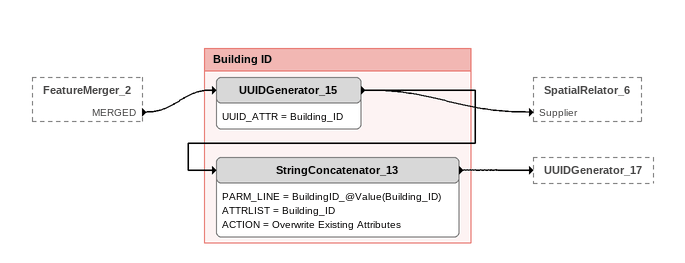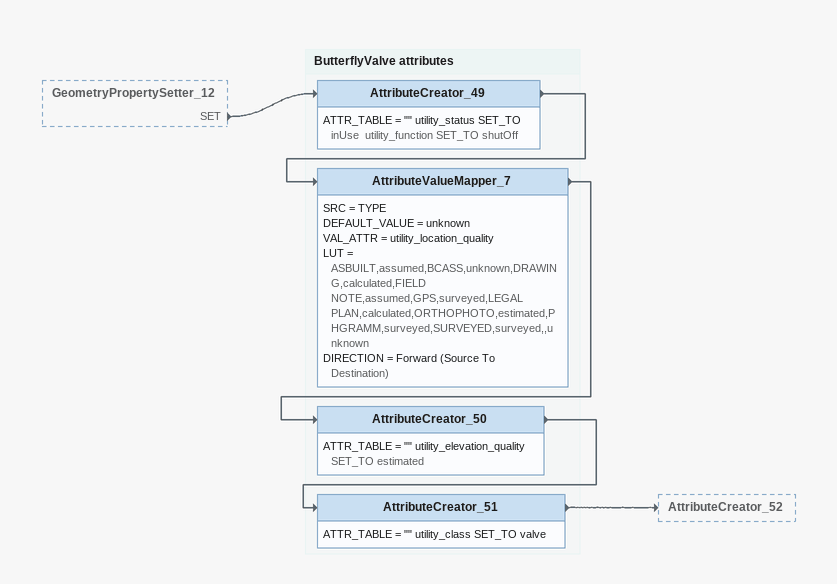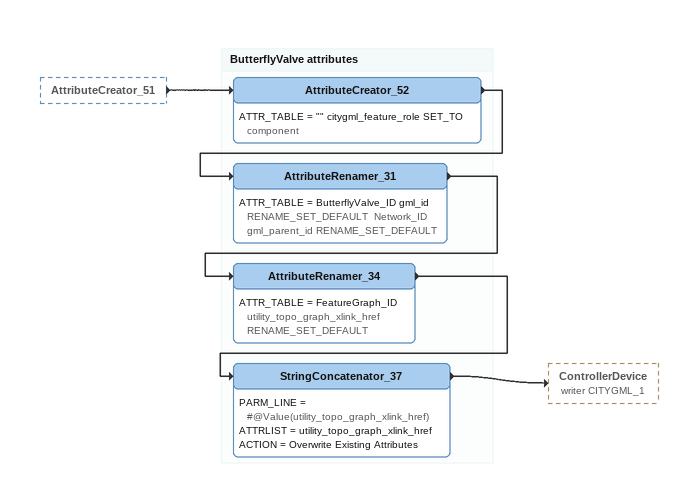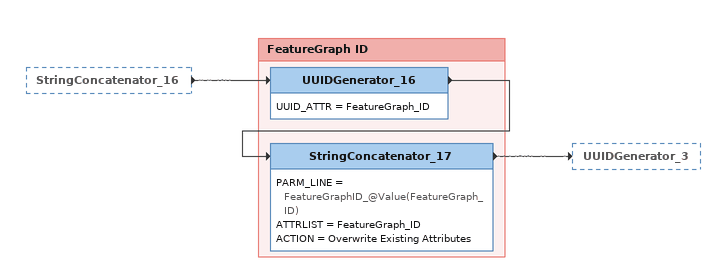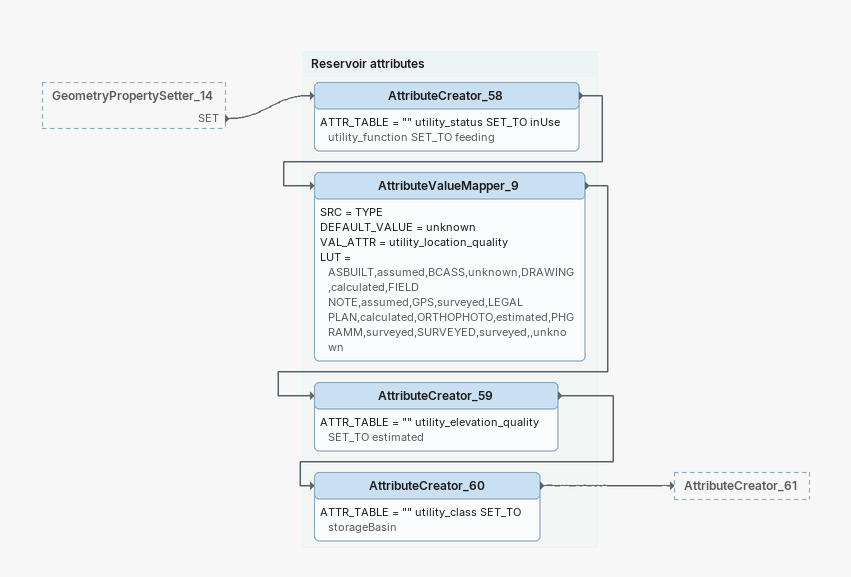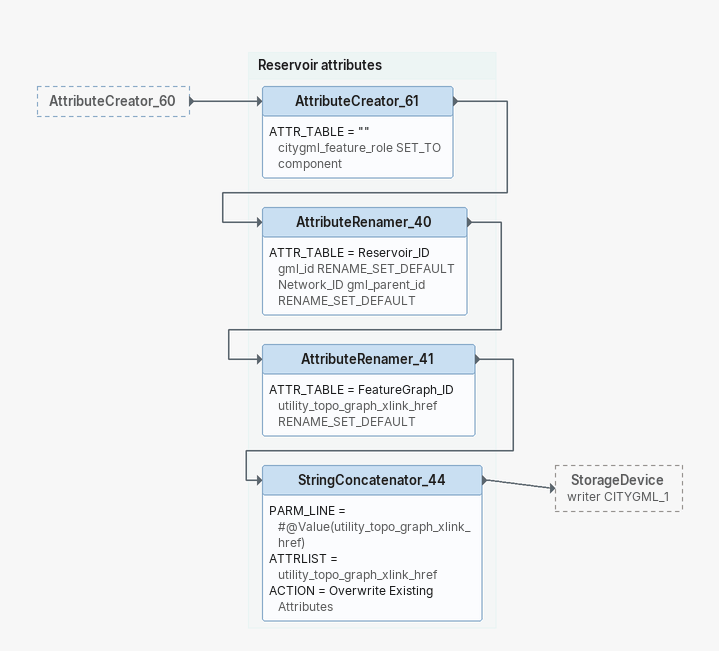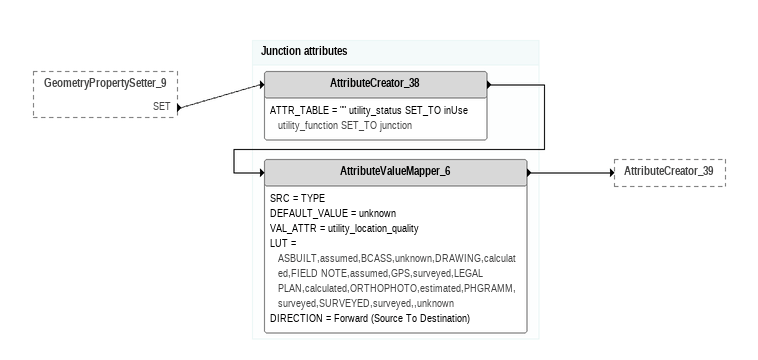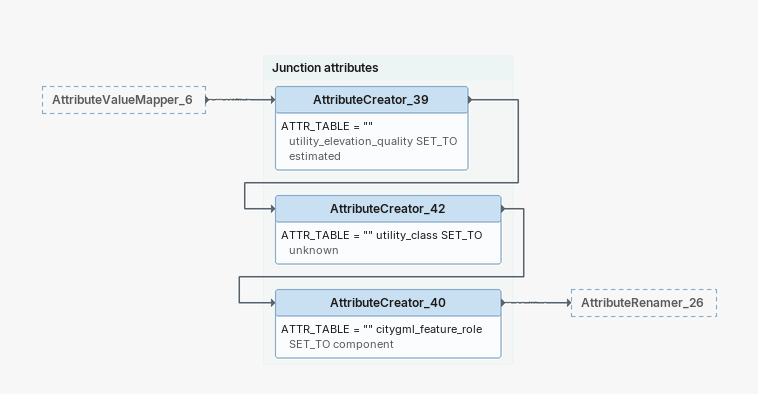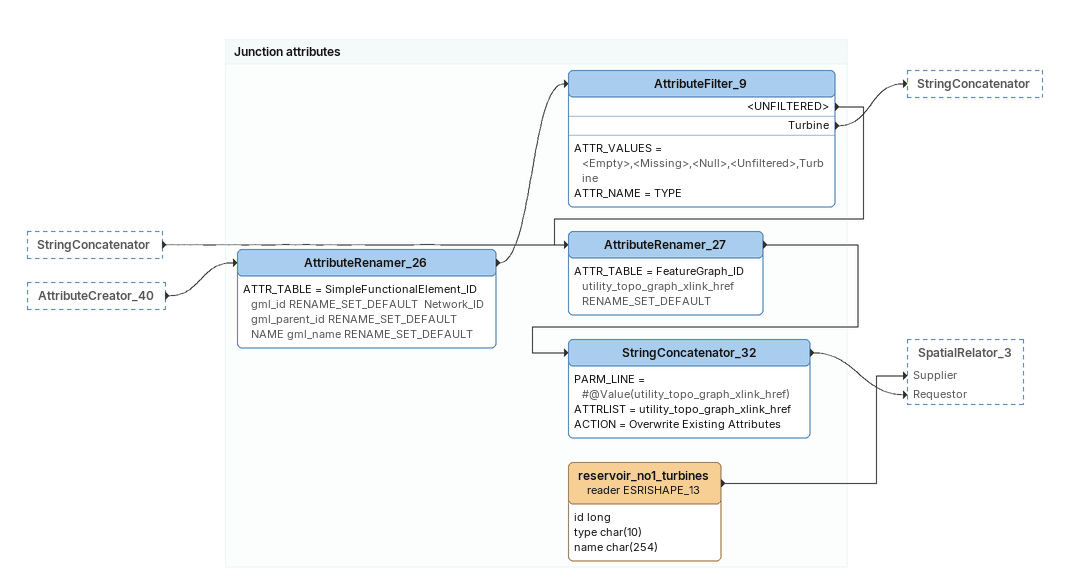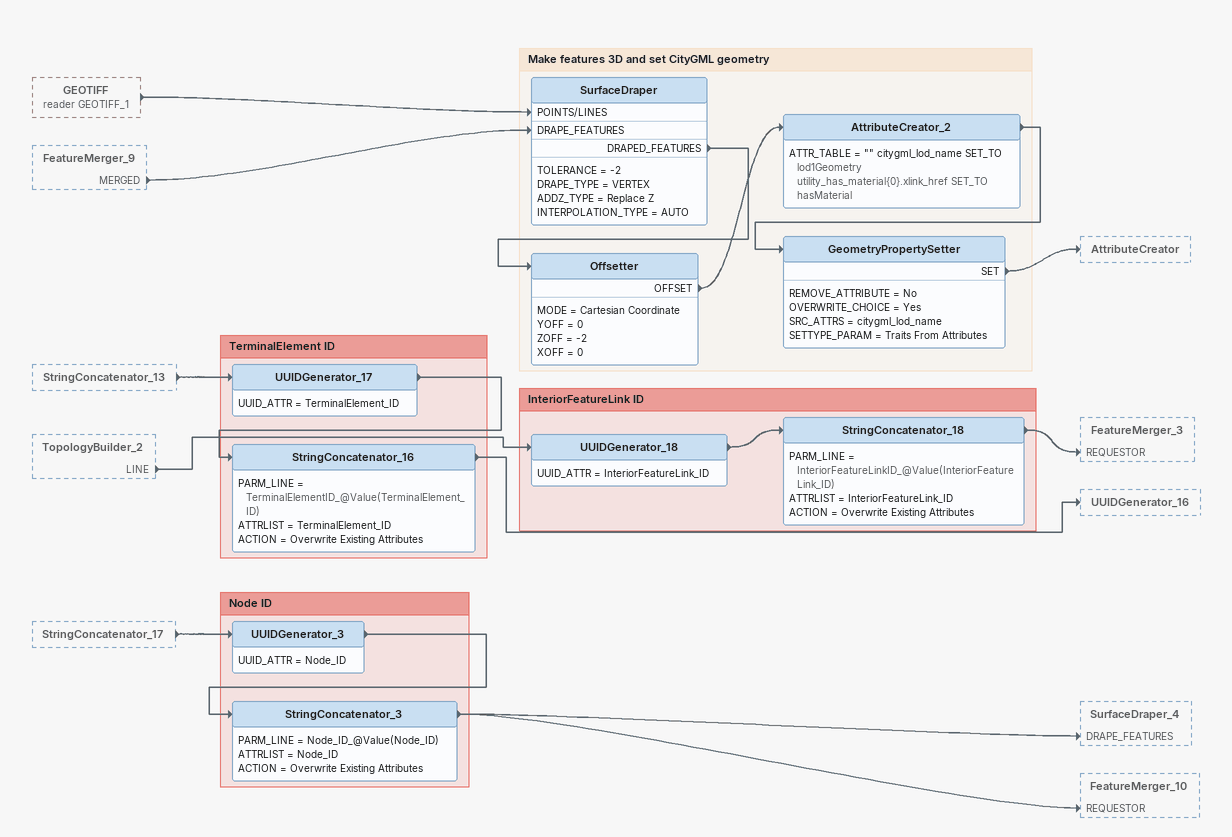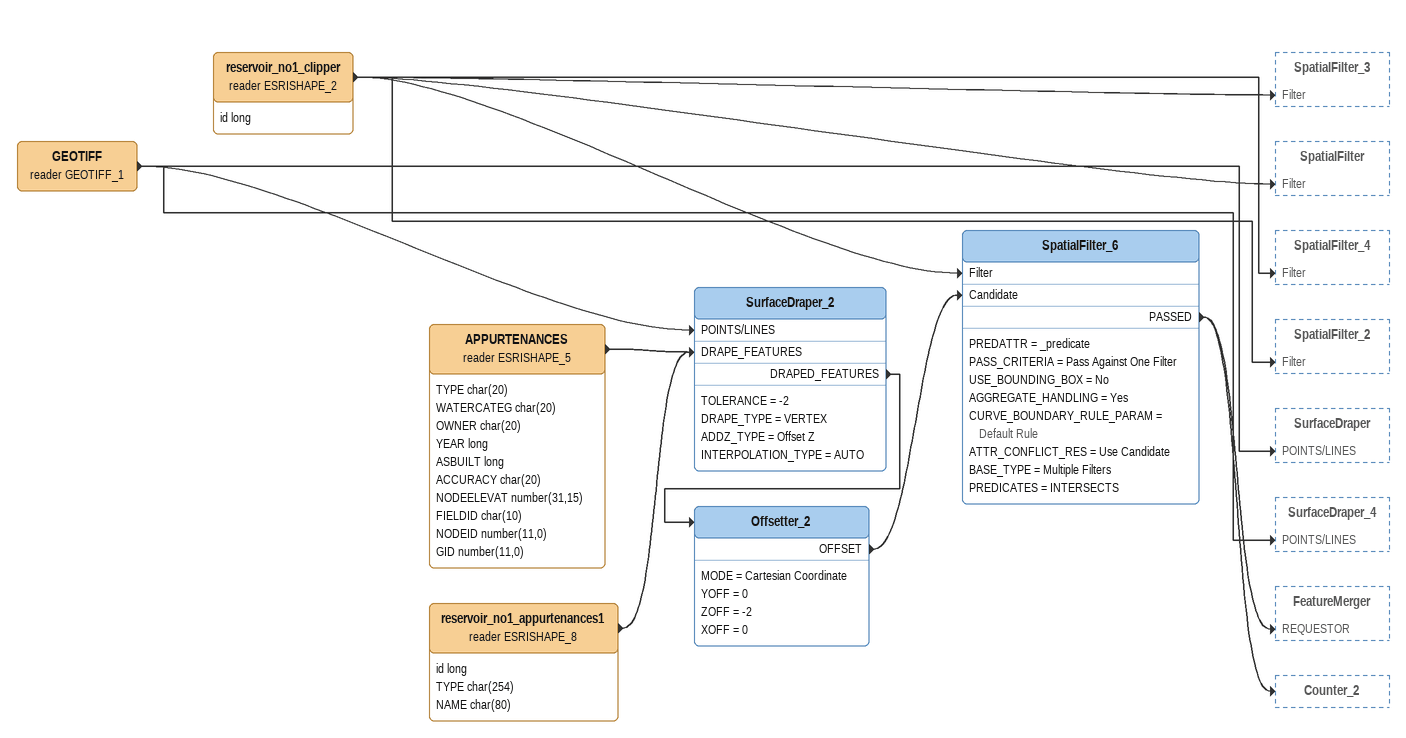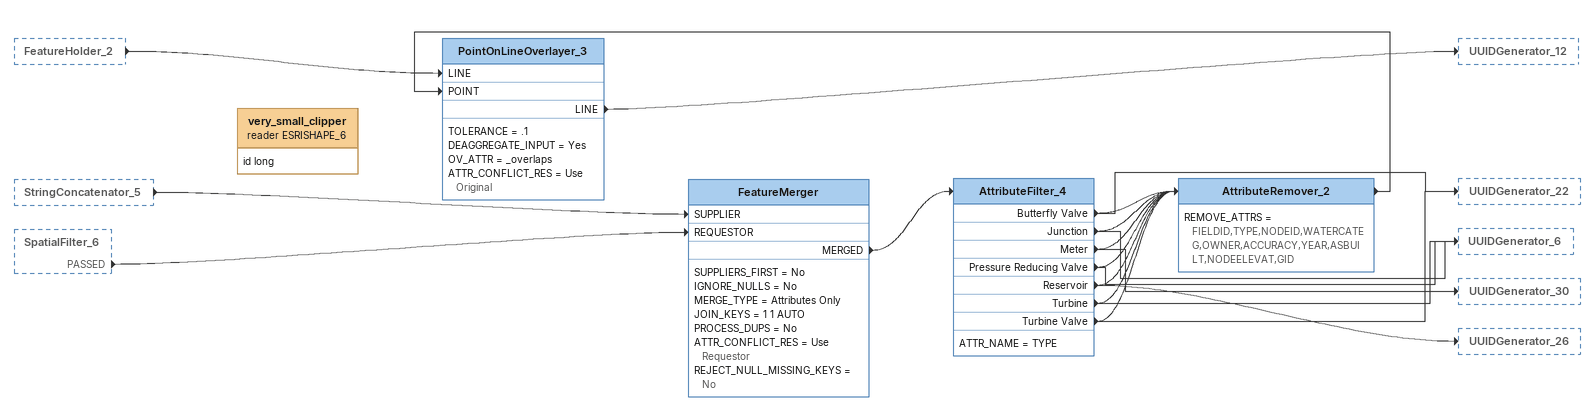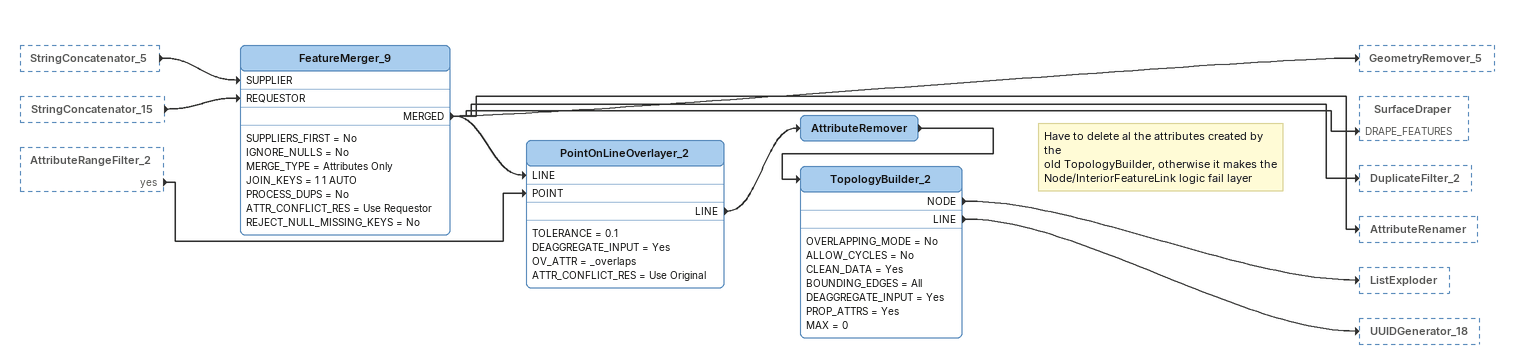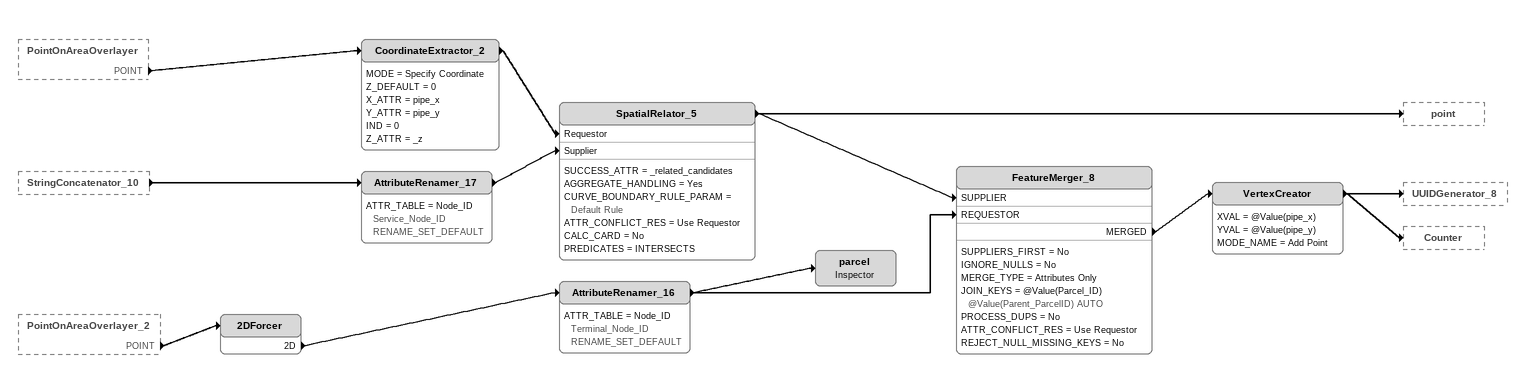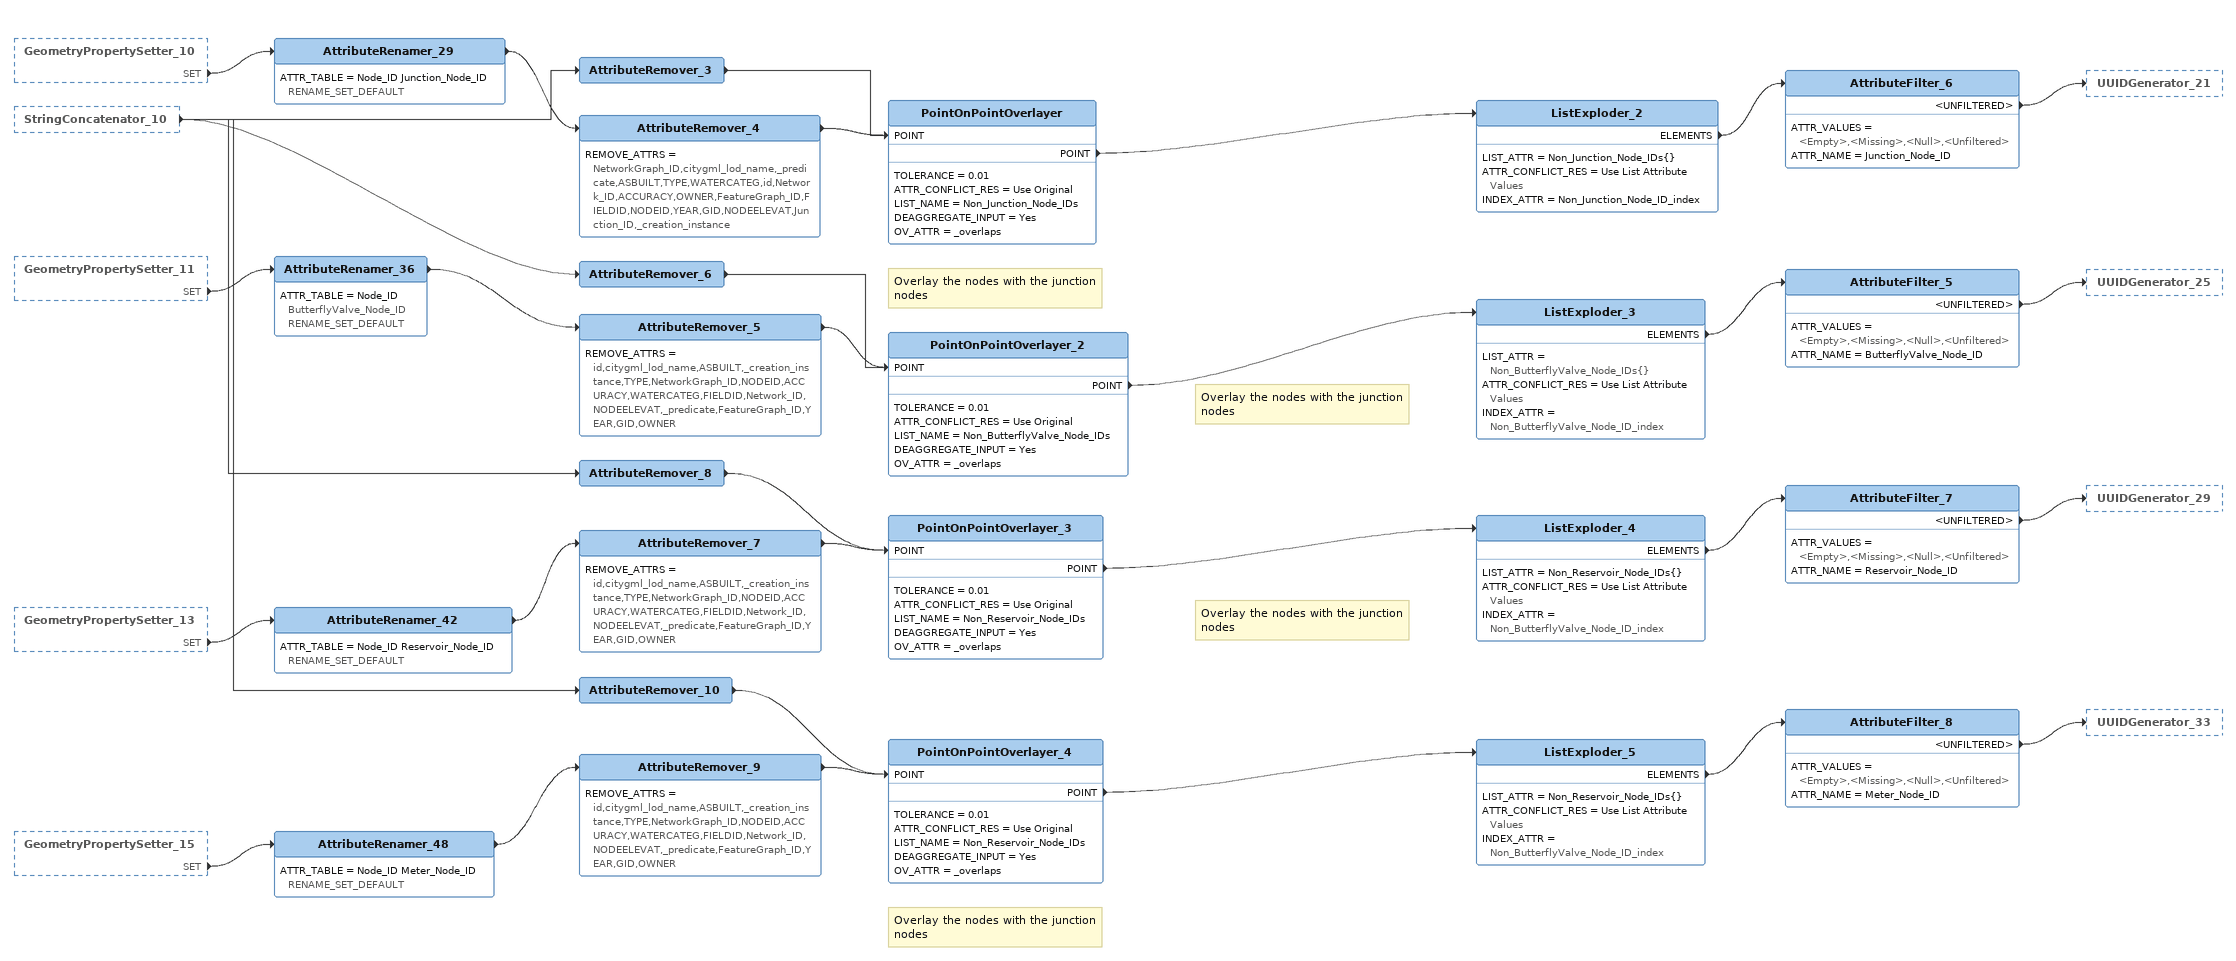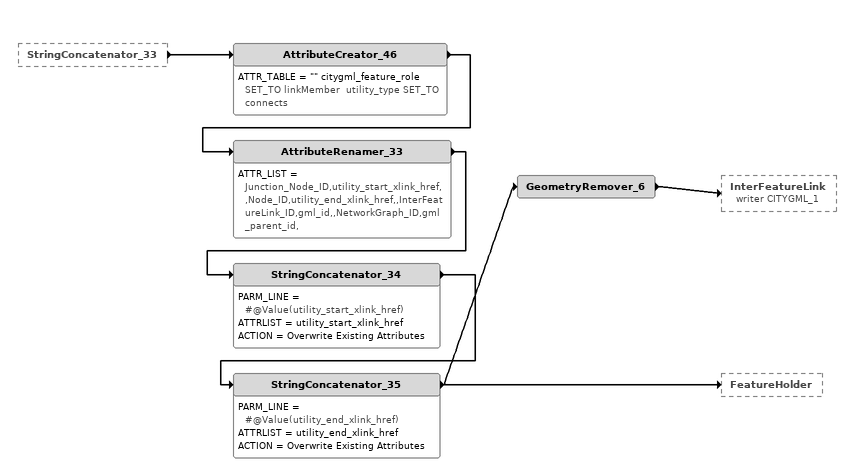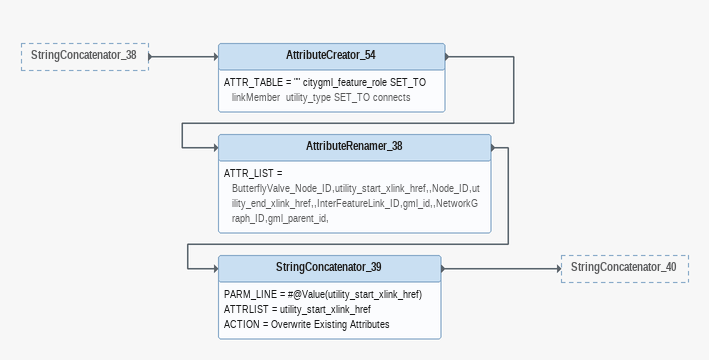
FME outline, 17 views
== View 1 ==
FeatureMerger_2 [outside]
    MERGED -> UUIDGenerator_15

Bookmark: Building ID
UUIDGenerator_15
    UUID_ATTR = Building_ID
    -> StringConcatenator_13
    -> SpatialRelator_6 [Supplier]
StringConcatenator_13
    PARM_LINE = BuildingID_@Value(Building_ID)
    ATTRLIST = Building_ID
    ACTION = Overwrite Existing Attributes
    -> UUIDGenerator_17

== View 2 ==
GeometryPropertySetter_12 [outside]
    SET -> AttributeCreator_49

Bookmark: ButterflyValve attributes
AttributeCreator_49
    ATTR_TABLE = "" utility_status SET_TO inUse  utility_function SET_TO shutOff
    -> AttributeValueMapper_7
AttributeValueMapper_7
    SRC = TYPE
    DEFAULT_VALUE = unknown
    VAL_ATTR = utility_location_quality
    LUT = ASBUILT,assumed,BCASS,unknown,DRAWING,calculated,FIELD NOTE,assumed,GPS,surveyed,LEGAL PLAN,calculated,ORTHOPHOTO,estimated,PHGRAMM,surveyed,SURVEYED,surveyed,,unknown
    DIRECTION = Forward (Source To Destination)
    -> AttributeCreator_50
AttributeCreator_50
    ATTR_TABLE = "" utility_elevation_quality SET_TO estimated
    -> AttributeCreator_51
AttributeCreator_51
    ATTR_TABLE = "" utility_class SET_TO valve
    -> AttributeCreator_52

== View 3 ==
AttributeCreator_51 [outside]
    -> AttributeCreator_52

Bookmark: ButterflyValve attributes
AttributeCreator_52
    ATTR_TABLE = "" citygml_feature_role SET_TO component
    -> AttributeRenamer_31
AttributeRenamer_31
    ATTR_TABLE = ButterflyValve_ID gml_id RENAME_SET_DEFAULT  Network_ID gml_parent_id RENAME_SET_DEFAULT
    -> AttributeRenamer_34
AttributeRenamer_34
    ATTR_TABLE = FeatureGraph_ID utility_topo_graph_xlink_href RENAME_SET_DEFAULT
    -> StringConcatenator_37
StringConcatenator_37
    PARM_LINE = #@Value(utility_topo_graph_xlink_href)
    ATTRLIST = utility_topo_graph_xlink_href
    ACTION = Overwrite Existing Attributes
    -> ControllerDevice (writer CITYGML_1)

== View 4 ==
StringConcatenator_16 [outside]
    -> UUIDGenerator_16

Bookmark: FeatureGraph ID
UUIDGenerator_16
    UUID_ATTR = FeatureGraph_ID
    -> StringConcatenator_17
StringConcatenator_17
    PARM_LINE = FeatureGraphID_@Value(FeatureGraph_ID)
    ATTRLIST = FeatureGraph_ID
    ACTION = Overwrite Existing Attributes
    -> UUIDGenerator_3

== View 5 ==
GeometryPropertySetter_14 [outside]
    SET -> AttributeCreator_58

Bookmark: Reservoir attributes
AttributeCreator_58
    ATTR_TABLE = "" utility_status SET_TO inUse  utility_function SET_TO feeding
    -> AttributeValueMapper_9
AttributeValueMapper_9
    SRC = TYPE
    DEFAULT_VALUE = unknown
    VAL_ATTR = utility_location_quality
    LUT = ASBUILT,assumed,BCASS,unknown,DRAWING,calculated,FIELD NOTE,assumed,GPS,surveyed,LEGAL PLAN,calculated,ORTHOPHOTO,estimated,PHGRAMM,surveyed,SURVEYED,surveyed,,unknown
    -> AttributeCreator_59
AttributeCreator_59
    ATTR_TABLE = "" utility_elevation_quality SET_TO estimated
    -> AttributeCreator_60
AttributeCreator_60
    ATTR_TABLE = "" utility_class SET_TO storageBasin
    -> AttributeCreator_61

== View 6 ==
AttributeCreator_60 [outside]
    -> AttributeCreator_61

Bookmark: Reservoir attributes
AttributeCreator_61
    ATTR_TABLE = "" citygml_feature_role SET_TO component
    -> AttributeRenamer_40
AttributeRenamer_40
    ATTR_TABLE = Reservoir_ID gml_id RENAME_SET_DEFAULT  Network_ID gml_parent_id RENAME_SET_DEFAULT
    -> AttributeRenamer_41
AttributeRenamer_41
    ATTR_TABLE = FeatureGraph_ID utility_topo_graph_xlink_href RENAME_SET_DEFAULT
    -> StringConcatenator_44
StringConcatenator_44
    PARM_LINE = #@Value(utility_topo_graph_xlink_href)
    ATTRLIST = utility_topo_graph_xlink_href
    ACTION = Overwrite Existing Attributes
    -> StorageDevice (writer CITYGML_1)

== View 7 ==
GeometryPropertySetter_9 [outside]
    SET -> AttributeCreator_38

Bookmark: Junction attributes
AttributeCreator_38
    ATTR_TABLE = "" utility_status SET_TO inUse  utility_function SET_TO junction
    -> AttributeValueMapper_6
AttributeValueMapper_6
    SRC = TYPE
    DEFAULT_VALUE = unknown
    VAL_ATTR = utility_location_quality
    LUT = ASBUILT,assumed,BCASS,unknown,DRAWING,calculated,FIELD NOTE,assumed,GPS,surveyed,LEGAL PLAN,calculated,ORTHOPHOTO,estimated,PHGRAMM,surveyed,SURVEYED,surveyed,,unknown
    DIRECTION = Forward (Source To Destination)
    -> AttributeCreator_39

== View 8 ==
AttributeValueMapper_6 [outside]
    -> AttributeCreator_39

Bookmark: Junction attributes
AttributeCreator_39
    ATTR_TABLE = "" utility_elevation_quality SET_TO estimated
    -> AttributeCreator_42
AttributeCreator_42
    ATTR_TABLE = "" utility_class SET_TO unknown
    -> AttributeCreator_40
AttributeCreator_40
    ATTR_TABLE = "" citygml_feature_role SET_TO component
    -> AttributeRenamer_26

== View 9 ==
StringConcatenator [outside]
    -> AttributeRenamer_27
AttributeCreator_40 [outside]
    -> AttributeRenamer_26

Bookmark: Junction attributes
AttributeRenamer_26
    ATTR_TABLE = SimpleFunctionalElement_ID gml_id RENAME_SET_DEFAULT  Network_ID gml_parent_id RENAME_SET_DEFAULT  NAME gml_name RENAME_SET_DEFAULT
    -> AttributeFilter_9
AttributeFilter_9
    ATTR_VALUES = <Empty>,<Missing>,<Null>,<Unfiltered>,Turbine
    ATTR_NAME = TYPE
    <UNFILTERED> -> AttributeRenamer_27
    Turbine -> StringConcatenator
AttributeRenamer_27
    ATTR_TABLE = FeatureGraph_ID utility_topo_graph_xlink_href RENAME_SET_DEFAULT
    -> StringConcatenator_32
StringConcatenator_32
    PARM_LINE = #@Value(utility_topo_graph_xlink_href)
    ATTRLIST = utility_topo_graph_xlink_href
    ACTION = Overwrite Existing Attributes
    -> SpatialRelator_3 [Requestor]
reservoir_no1_turbines (reader ESRISHAPE_13)
    attributes: id long, type char(10), name char(254)
    -> SpatialRelator_3 [Supplier]

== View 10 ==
GEOTIFF (reader GEOTIFF_1) [outside]
    -> SurfaceDraper [POINTS/LINES]
FeatureMerger_9 [outside]
    MERGED -> SurfaceDraper [DRAPE_FEATURES]
StringConcatenator_13 [outside]
    -> UUIDGenerator_17
TopologyBuilder_2 [outside]
    LINE -> UUIDGenerator_18
StringConcatenator_17 [outside]
    -> UUIDGenerator_3

Bookmark: InteriorFeatureLink ID
UUIDGenerator_18
    UUID_ATTR = InteriorFeatureLink_ID
    -> StringConcatenator_18
StringConcatenator_18
    PARM_LINE = InteriorFeatureLinkID_@Value(InteriorFeatureLink_ID)
    ATTRLIST = InteriorFeatureLink_ID
    ACTION = Overwrite Existing Attributes
    -> FeatureMerger_3 [REQUESTOR]

Bookmark: Make features 3D and set CityGML geometry
SurfaceDraper
    TOLERANCE = -2
    DRAPE_TYPE = VERTEX
    ADDZ_TYPE = Replace Z
    INTERPOLATION_TYPE = AUTO
    DRAPED_FEATURES -> Offsetter
Offsetter
    MODE = Cartesian Coordinate
    YOFF = 0
    ZOFF = -2
    XOFF = 0
    OFFSET -> AttributeCreator_2
AttributeCreator_2
    ATTR_TABLE = "" citygml_lod_name SET_TO lod1Geometry  utility_has_material{0}.xlink_href SET_TO hasMaterial
    -> GeometryPropertySetter
GeometryPropertySetter
    REMOVE_ATTRIBUTE = No
    OVERWRITE_CHOICE = Yes
    SRC_ATTRS = citygml_lod_name
    SETTYPE_PARAM = Traits From Attributes
    SET -> AttributeCreator

Bookmark: TerminalElement ID
UUIDGenerator_17
    UUID_ATTR = TerminalElement_ID
    -> StringConcatenator_16
StringConcatenator_16
    PARM_LINE = TerminalElementID_@Value(TerminalElement_ID)
    ATTRLIST = TerminalElement_ID
    ACTION = Overwrite Existing Attributes
    -> UUIDGenerator_16

Bookmark: Node ID
UUIDGenerator_3
    UUID_ATTR = Node_ID
    -> StringConcatenator_3
StringConcatenator_3
    PARM_LINE = Node_ID_@Value(Node_ID)
    ATTRLIST = Node_ID
    ACTION = Overwrite Existing Attributes
    -> SurfaceDraper_4 [DRAPE_FEATURES]
    -> FeatureMerger_10 [REQUESTOR]

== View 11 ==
GEOTIFF (reader GEOTIFF_1)
    -> SurfaceDraper [POINTS/LINES]
    -> SurfaceDraper_4 [POINTS/LINES]
    -> SurfaceDraper_2 [POINTS/LINES]
reservoir_no1_clipper (reader ESRISHAPE_2)
    attributes: id long
    -> SpatialFilter_6 [Filter]
    -> SpatialFilter_3 [Filter]
    -> SpatialFilter [Filter]
    -> SpatialFilter_4 [Filter]
    -> SpatialFilter_2 [Filter]
APPURTENANCES (reader ESRISHAPE_5)
    attributes: TYPE char(20), WATERCATEG char(20), OWNER char(20), YEAR long, ASBUILT long, ACCURACY char(20), NODEELEVAT number(31,15), FIELDID char(10), NODEID number(11,0), GID number(11,0)
    -> SurfaceDraper_2 [DRAPE_FEATURES]
reservoir_no1_appurtenances1 (reader ESRISHAPE_8)
    attributes: id long, TYPE char(254), NAME char(80)
    -> SurfaceDraper_2 [DRAPE_FEATURES]
SurfaceDraper_2
    TOLERANCE = -2
    DRAPE_TYPE = VERTEX
    ADDZ_TYPE = Offset Z
    INTERPOLATION_TYPE = AUTO
    DRAPED_FEATURES -> Offsetter_2
Offsetter_2
    MODE = Cartesian Coordinate
    YOFF = 0
    ZOFF = -2
    XOFF = 0
    OFFSET -> SpatialFilter_6 [Candidate]
SpatialFilter_6
    PREDATTR = _predicate
    PASS_CRITERIA = Pass Against One Filter
    USE_BOUNDING_BOX = No
    AGGREGATE_HANDLING = Yes
    CURVE_BOUNDARY_RULE_PARAM = Default Rule
    ATTR_CONFLICT_RES = Use Candidate
    BASE_TYPE = Multiple Filters
    PREDICATES = INTERSECTS
    PASSED -> FeatureMerger [REQUESTOR]
    PASSED -> Counter_2

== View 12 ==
FeatureHolder_2 [outside]
    -> PointOnLineOverlayer_3 [LINE]
StringConcatenator_5 [outside]
    -> FeatureMerger [SUPPLIER]
SpatialFilter_6 [outside]
    PASSED -> FeatureMerger [REQUESTOR]
very_small_clipper (reader ESRISHAPE_6)
    attributes: id long
FeatureMerger
    SUPPLIERS_FIRST = No
    IGNORE_NULLS = No
    MERGE_TYPE = Attributes Only
    JOIN_KEYS = 1 1 AUTO
    PROCESS_DUPS = No
    ATTR_CONFLICT_RES = Use Requestor
    REJECT_NULL_MISSING_KEYS = No
    MERGED -> AttributeFilter_4
AttributeFilter_4
    ATTR_NAME = TYPE
    Butterfly Valve -> UUIDGenerator_22
    Butterfly Valve -> AttributeRemover_2
    Junction -> AttributeRemover_2
    Junction -> UUIDGenerator_6
    Meter -> UUIDGenerator_30
    Meter -> AttributeRemover_2
    Pressure Reducing Valve -> UUIDGenerator_6
    Pressure Reducing Valve -> AttributeRemover_2
    Reservoir -> AttributeRemover_2
    Reservoir -> UUIDGenerator_26
    Turbine -> UUIDGenerator_6
    Turbine -> AttributeRemover_2
    Turbine Valve -> UUIDGenerator_22
    Turbine Valve -> AttributeRemover_2
AttributeRemover_2
    REMOVE_ATTRS = FIELDID,TYPE,NODEID,WATERCATEG,OWNER,ACCURACY,YEAR,ASBUILT,NODEELEVAT,GID
    -> PointOnLineOverlayer_3 [POINT]
PointOnLineOverlayer_3
    TOLERANCE = .1
    DEAGGREGATE_INPUT = Yes
    OV_ATTR = _overlaps
    ATTR_CONFLICT_RES = Use Original
    LINE -> UUIDGenerator_12

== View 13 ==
StringConcatenator_5 [outside]
    -> FeatureMerger_9 [SUPPLIER]
StringConcatenator_15 [outside]
    -> FeatureMerger_9 [REQUESTOR]
AttributeRangeFilter_2 [outside]
    yes -> PointOnLineOverlayer_2 [POINT]
FeatureMerger_9
    SUPPLIERS_FIRST = No
    IGNORE_NULLS = No
    MERGE_TYPE = Attributes Only
    JOIN_KEYS = 1 1 AUTO
    PROCESS_DUPS = No
    ATTR_CONFLICT_RES = Use Requestor
    REJECT_NULL_MISSING_KEYS = No
    MERGED -> GeometryRemover_5
    MERGED -> SurfaceDraper [DRAPE_FEATURES]
    MERGED -> DuplicateFilter_2
    MERGED -> AttributeRenamer
    MERGED -> PointOnLineOverlayer_2 [LINE]
PointOnLineOverlayer_2
    TOLERANCE = 0.1
    DEAGGREGATE_INPUT = Yes
    OV_ATTR = _overlaps
    ATTR_CONFLICT_RES = Use Original
    LINE -> AttributeRemover
Note: Have to delete al the attributes created by the / old TopologyBuilder, otherwise it makes the / Node/InteriorFeatureLink logic fail layer
AttributeRemover
    -> TopologyBuilder_2
TopologyBuilder_2
    OVERLAPPING_MODE = No
    ALLOW_CYCLES = No
    CLEAN_DATA = Yes
    BOUNDING_EDGES = All
    DEAGGREGATE_INPUT = Yes
    PROP_ATTRS = Yes
    MAX = 0
    NODE -> ListExploder
    LINE -> UUIDGenerator_18

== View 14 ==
PointOnAreaOverlayer [outside]
    POINT -> CoordinateExtractor_2
StringConcatenator_10 [outside]
    -> AttributeRenamer_17
PointOnAreaOverlayer_2 [outside]
    POINT -> 2DForcer
AttributeRenamer_17
    ATTR_TABLE = Node_ID Service_Node_ID RENAME_SET_DEFAULT
    -> SpatialRelator_5 [Supplier]
CoordinateExtractor_2
    MODE = Specify Coordinate
    Z_DEFAULT = 0
    X_ATTR = pipe_x
    Y_ATTR = pipe_y
    IND = 0
    Z_ATTR = _z
    -> SpatialRelator_5 [Requestor]
SpatialRelator_5
    SUCCESS_ATTR = _related_candidates
    AGGREGATE_HANDLING = Yes
    CURVE_BOUNDARY_RULE_PARAM = Default Rule
    ATTR_CONFLICT_RES = Use Requestor
    CALC_CARD = No
    PREDICATES = INTERSECTS
    -> FeatureMerger_8 [SUPPLIER]
    -> point
2DForcer
    2D -> AttributeRenamer_16
AttributeRenamer_16
    ATTR_TABLE = Node_ID Terminal_Node_ID RENAME_SET_DEFAULT
    -> FeatureMerger_8 [REQUESTOR]
    -> parcel
FeatureMerger_8
    SUPPLIERS_FIRST = No
    IGNORE_NULLS = No
    MERGE_TYPE = Attributes Only
    JOIN_KEYS = @Value(Parcel_ID) @Value(Parent_ParcelID) AUTO
    PROCESS_DUPS = No
    ATTR_CONFLICT_RES = Use Requestor
    REJECT_NULL_MISSING_KEYS = No
    MERGED -> VertexCreator
VertexCreator
    XVAL = @Value(pipe_x)
    YVAL = @Value(pipe_y)
    MODE_NAME = Add Point
    -> UUIDGenerator_8
    -> Counter
parcel: Inspector

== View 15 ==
GeometryPropertySetter_10 [outside]
    SET -> AttributeRenamer_29
StringConcatenator_10 [outside]
    -> AttributeRemover_3
    -> AttributeRemover_6
    -> AttributeRemover_8
    -> AttributeRemover_10
GeometryPropertySetter_11 [outside]
    SET -> AttributeRenamer_36
GeometryPropertySetter_13 [outside]
    SET -> AttributeRenamer_42
GeometryPropertySetter_15 [outside]
    SET -> AttributeRenamer_48
AttributeRemover_3
    -> PointOnPointOverlayer [POINT]
AttributeRemover_6
    -> PointOnPointOverlayer_2 [POINT]
AttributeRemover_8
    -> PointOnPointOverlayer_3 [POINT]
AttributeRemover_10
    -> PointOnPointOverlayer_4 [POINT]
AttributeRenamer_29
    ATTR_TABLE = Node_ID Junction_Node_ID RENAME_SET_DEFAULT
    -> AttributeRemover_4
AttributeRemover_4
    REMOVE_ATTRS = NetworkGraph_ID,citygml_lod_name,_predicate,ASBUILT,TYPE,WATERCATEG,id,Network_ID,ACCURACY,OWNER,FeatureGraph_ID,FIELDID,NODEID,YEAR,GID,NODEELEVAT,Junction_ID,_creation_instance
    -> PointOnPointOverlayer [POINT]
Note: Overlay the nodes with the junction nodes
PointOnPointOverlayer
    TOLERANCE = 0.01
    ATTR_CONFLICT_RES = Use Original
    LIST_NAME = Non_Junction_Node_IDs
    DEAGGREGATE_INPUT = Yes
    OV_ATTR = _overlaps
    POINT -> ListExploder_2
ListExploder_2
    LIST_ATTR = Non_Junction_Node_IDs{}
    ATTR_CONFLICT_RES = Use List Attribute Values
    INDEX_ATTR = Non_Junction_Node_ID_index
    ELEMENTS -> AttributeFilter_6
AttributeFilter_6
    ATTR_VALUES = <Empty>,<Missing>,<Null>,<Unfiltered>
    ATTR_NAME = Junction_Node_ID
    <UNFILTERED> -> UUIDGenerator_21
AttributeRenamer_36
    ATTR_TABLE = Node_ID ButterflyValve_Node_ID RENAME_SET_DEFAULT
    -> AttributeRemover_5
AttributeRemover_5
    REMOVE_ATTRS = id,citygml_lod_name,ASBUILT,_creation_instance,TYPE,NetworkGraph_ID,NODEID,ACCURACY,WATERCATEG,FIELDID,Network_ID,NODEELEVAT,_predicate,FeatureGraph_ID,YEAR,GID,OWNER
    -> PointOnPointOverlayer_2 [POINT]
Note: Overlay the nodes with the junction nodes
PointOnPointOverlayer_2
    TOLERANCE = 0.01
    ATTR_CONFLICT_RES = Use Original
    LIST_NAME = Non_ButterflyValve_Node_IDs
    DEAGGREGATE_INPUT = Yes
    OV_ATTR = _overlaps
    POINT -> ListExploder_3
ListExploder_3
    LIST_ATTR = Non_ButterflyValve_Node_IDs{}
    ATTR_CONFLICT_RES = Use List Attribute Values
    INDEX_ATTR = Non_ButterflyValve_Node_ID_index
    ELEMENTS -> AttributeFilter_5
AttributeFilter_5
    ATTR_VALUES = <Empty>,<Missing>,<Null>,<Unfiltered>
    ATTR_NAME = ButterflyValve_Node_ID
    <UNFILTERED> -> UUIDGenerator_25
AttributeRenamer_42
    ATTR_TABLE = Node_ID Reservoir_Node_ID RENAME_SET_DEFAULT
    -> AttributeRemover_7
AttributeRemover_7
    REMOVE_ATTRS = id,citygml_lod_name,ASBUILT,_creation_instance,TYPE,NetworkGraph_ID,NODEID,ACCURACY,WATERCATEG,FIELDID,Network_ID,NODEELEVAT,_predicate,FeatureGraph_ID,YEAR,GID,OWNER
    -> PointOnPointOverlayer_3 [POINT]
Note: Overlay the nodes with the junction nodes
PointOnPointOverlayer_3
    TOLERANCE = 0.01
    ATTR_CONFLICT_RES = Use Original
    LIST_NAME = Non_Reservoir_Node_IDs
    DEAGGREGATE_INPUT = Yes
    OV_ATTR = _overlaps
    POINT -> ListExploder_4
ListExploder_4
    LIST_ATTR = Non_Reservoir_Node_IDs{}
    ATTR_CONFLICT_RES = Use List Attribute Values
    INDEX_ATTR = Non_ButterflyValve_Node_ID_index
    ELEMENTS -> AttributeFilter_7
AttributeFilter_7
    ATTR_VALUES = <Empty>,<Missing>,<Null>,<Unfiltered>
    ATTR_NAME = Reservoir_Node_ID
    <UNFILTERED> -> UUIDGenerator_29
AttributeRenamer_48
    ATTR_TABLE = Node_ID Meter_Node_ID RENAME_SET_DEFAULT
    -> AttributeRemover_9
AttributeRemover_9
    REMOVE_ATTRS = id,citygml_lod_name,ASBUILT,_creation_instance,TYPE,NetworkGraph_ID,NODEID,ACCURACY,WATERCATEG,FIELDID,Network_ID,NODEELEVAT,_predicate,FeatureGraph_ID,YEAR,GID,OWNER
    -> PointOnPointOverlayer_4 [POINT]
Note: Overlay the nodes with the junction nodes
PointOnPointOverlayer_4
    TOLERANCE = 0.01
    ATTR_CONFLICT_RES = Use Original
    LIST_NAME = Non_Reservoir_Node_IDs
    DEAGGREGATE_INPUT = Yes
    OV_ATTR = _overlaps
    POINT -> ListExploder_5
ListExploder_5
    LIST_ATTR = Non_Reservoir_Node_IDs{}
    ATTR_CONFLICT_RES = Use List Attribute Values
    INDEX_ATTR = Non_ButterflyValve_Node_ID_index
    ELEMENTS -> AttributeFilter_8
AttributeFilter_8
    ATTR_VALUES = <Empty>,<Missing>,<Null>,<Unfiltered>
    ATTR_NAME = Meter_Node_ID
    <UNFILTERED> -> UUIDGenerator_33

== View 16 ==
StringConcatenator_33 [outside]
    -> AttributeCreator_46
AttributeCreator_46
    ATTR_TABLE = "" citygml_feature_role SET_TO linkMember  utility_type SET_TO connects
    -> AttributeRenamer_33
AttributeRenamer_33
    ATTR_LIST = Junction_Node_ID,utility_start_xlink_href,,Node_ID,utility_end_xlink_href,,InterFeatureLink_ID,gml_id,,NetworkGraph_ID,gml_parent_id,
    -> StringConcatenator_34
StringConcatenator_34
    PARM_LINE = #@Value(utility_start_xlink_href)
    ATTRLIST = utility_start_xlink_href
    ACTION = Overwrite Existing Attributes
    -> StringConcatenator_35
StringConcatenator_35
    PARM_LINE = #@Value(utility_end_xlink_href)
    ATTRLIST = utility_end_xlink_href
    ACTION = Overwrite Existing Attributes
    -> GeometryRemover_6
    -> FeatureHolder
GeometryRemover_6
    -> InterFeatureLink (writer CITYGML_1)

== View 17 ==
StringConcatenator_38 [outside]
    -> AttributeCreator_54
AttributeCreator_54
    ATTR_TABLE = "" citygml_feature_role SET_TO linkMember  utility_type SET_TO connects
    -> AttributeRenamer_38
AttributeRenamer_38
    ATTR_LIST = ButterflyValve_Node_ID,utility_start_xlink_href,,Node_ID,utility_end_xlink_href,,InterFeatureLink_ID,gml_id,,NetworkGraph_ID,gml_parent_id,
    -> StringConcatenator_39
StringConcatenator_39
    PARM_LINE = #@Value(utility_start_xlink_href)
    ATTRLIST = utility_start_xlink_href
    ACTION = Overwrite Existing Attributes
    -> StringConcatenator_40
